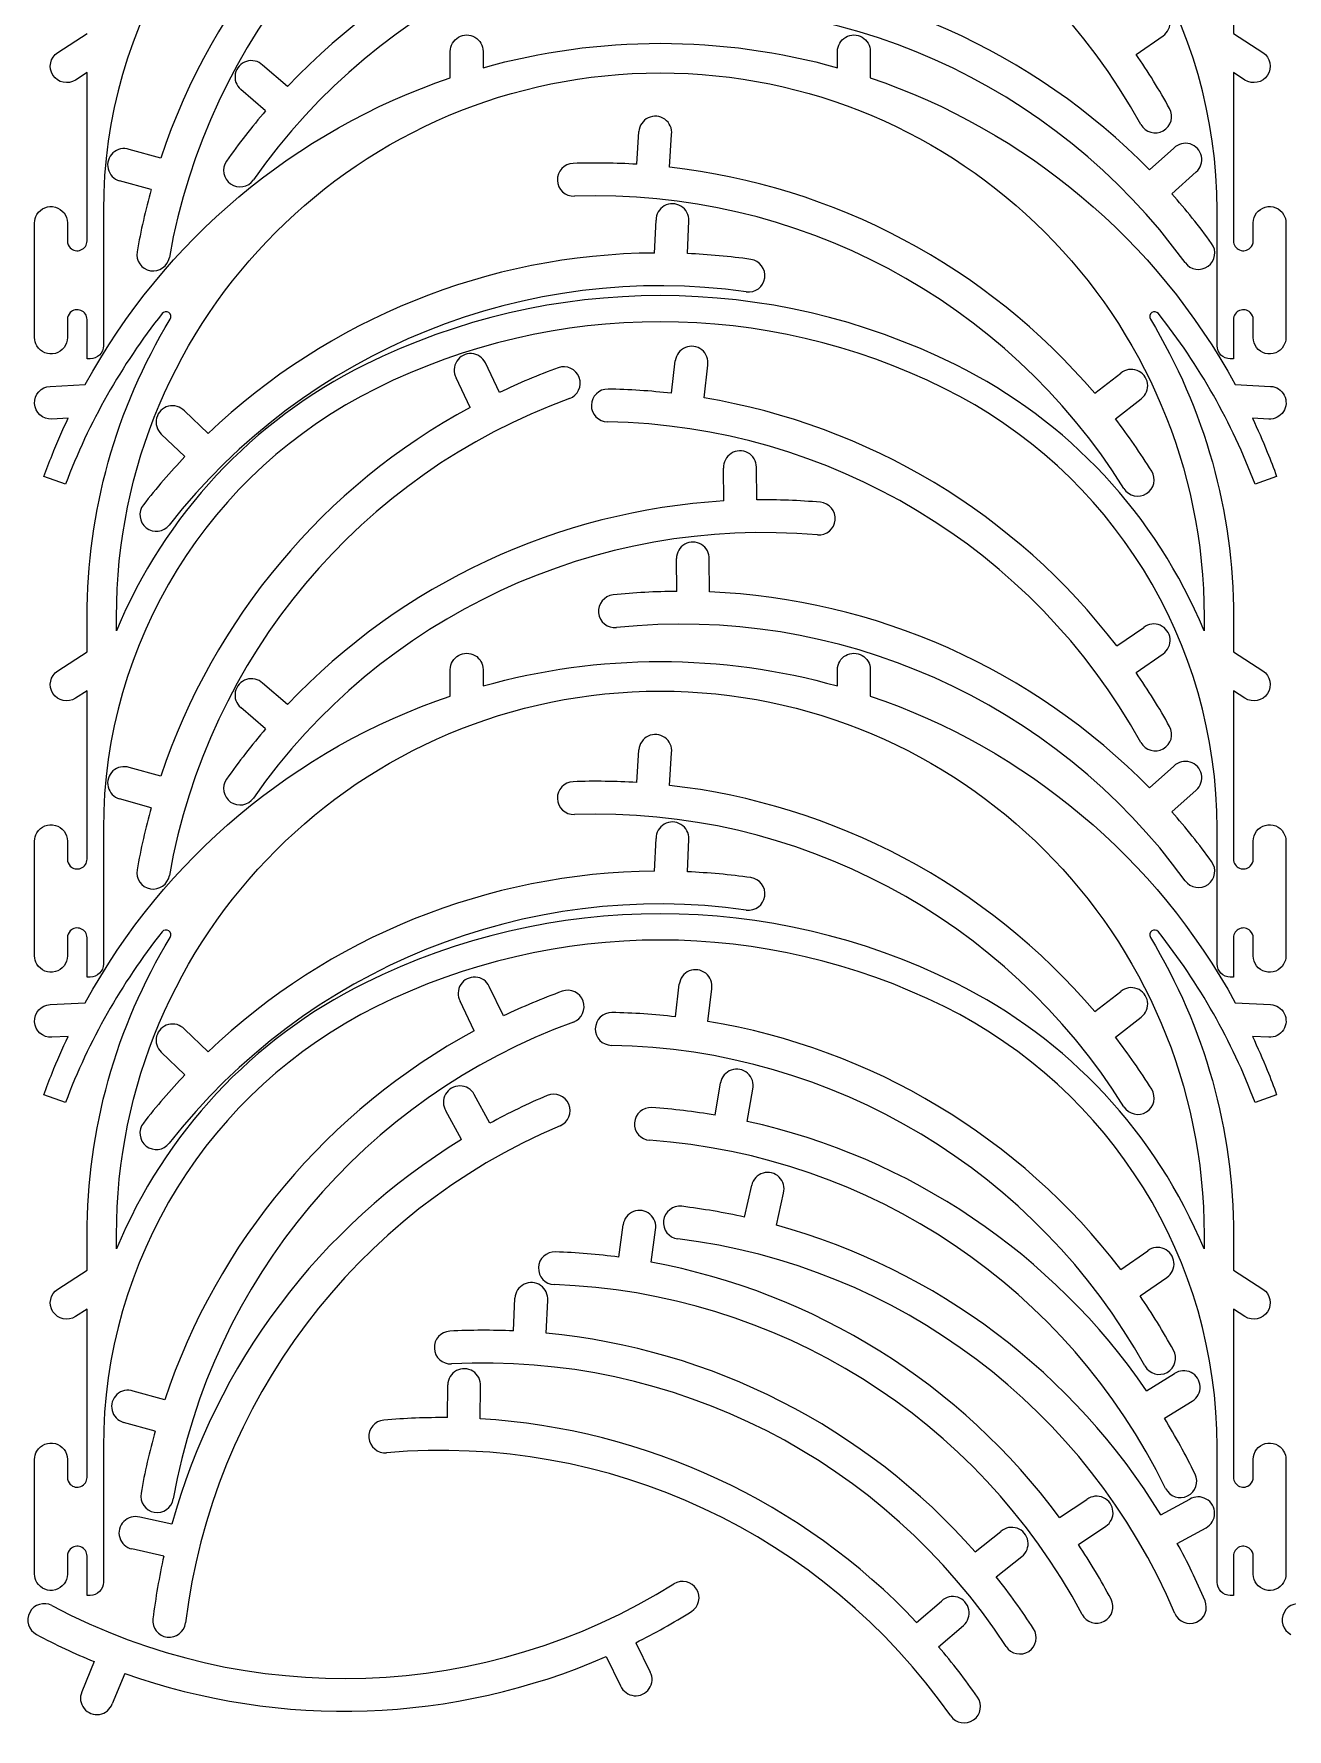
# Model space of a CAD drawing. Extents: x 1 to 1687, y 2 to 1275.
# Drawn here: x 548 to 1090, y 2 to 736 of the extents above; entities that cross this region are included whole.
import ezdxf

# ---------------------------------------------------------------- set-up
doc = ezdxf.new("R2010")
doc.units = 0
doc.layers.add('Capa_1', color=7, linetype='CONTINUOUS')

msp = doc.modelspace()

# ---------------------------------------------------------------- linework, layer by layer
at = {"layer": 'Capa_1', "color": 7}
for points in [[(1066.616483, 751.032411), (1066.616483, 735.835082), (1066.617985, 735.860593), (1079.286981, 727.625296)], [(557.883206, 727.624927), (570.552212, 735.860225), (570.553712, 735.834713)], [(1024.434889, 726.84433), (1036.105305, 734.886821)], [(727.729088, 716.67847), (727.729088, 728.151018)], [(909.441333, 728.151018), (909.441333, 716.67847)], [(570.553497, 646.15123), (570.553497, 718.956581)], [(657.304073, 712.976078), (646.538258, 722.194402)], [(1071.562231, 715.741696), (1066.616483, 718.956581)], [(647.816417, 702.440883), (637.050604, 711.659209)], [(1071.562429, 715.742093), (1071.562231, 715.741696)], [(808.464072, 679.288853), (809.347126, 693.43454)], [(822.587667, 678.051912), (823.470719, 692.197601)], [(602.456909, 681.913045), (588.803935, 685.717854)], [(1030.219114, 676.930731), (1040.822408, 686.335541)], [(1039.889192, 666.562722), (1050.492486, 675.967532)], [(598.310538, 668.355259), (584.657566, 672.16007)], [(577.640111, 659.348376), (577.640111, 605.048896)], [(816.133393, 640.918264), (816.733806, 655.078765)], [(830.308915, 640.672112), (830.909328, 654.832613)], [(1066.616483, 612.13551), (1066.616483, 605.048896), (1066.616483, 595.127608)], [(571.970822, 595.127608), (570.553497, 595.127608), (570.553497, 605.048896)], [(1059.529869, 600.796927), (1059.529869, 605.048896)], [(823.470112, 580.232773), (825.092284, 594.312858)], [(736.381715, 574.155036), (730.263896, 586.939893)], [(749.01352, 580.592701), (742.895701, 593.377559)], [(837.509615, 578.258355), (839.131785, 592.338442)], [(1006.549808, 580.237507), (1017.783319, 588.879758)], [(554.556986, 583.241323), (569.809779, 584.04744)], [(622.954626, 562.868976), (612.686015, 572.638106)], [(1015.473095, 569.220203), (1026.706606, 577.862454)], [(562.381757, 569.461799), (555.30502, 569.087852)], [(1081.865176, 569.088221), (1074.788455, 569.462196)], [(612.928603, 552.844765), (602.659994, 562.613896)], [(561.234072, 540.885396), (551.900096, 544.248164)], [(846.133311, 533.665221), (845.991798, 547.837739)], [(860.302289, 534.161296), (860.160776, 548.333813)], [(1085.270096, 544.248533), (1075.936118, 540.885764)], [(825.706432, 494.559654), (825.600582, 508.732482)], [(839.881907, 494.310939), (839.776054, 508.483768)], [(1016.100432, 470.950167), (1027.770848, 478.992658)], [(1053.860577, 483.603244), (1053.860577, 477.522844)], [(1066.616483, 483.602479), (1066.616483, 468.40515), (1066.617985, 468.430662), (1079.286981, 460.195364)], [(557.883206, 460.194996), (570.552212, 468.430293), (570.553712, 468.404781)], [(1024.434889, 459.480953), (1036.105305, 467.523444)], [(657.304073, 445.612701), (646.538258, 454.831025)], [(727.729088, 449.248558), (727.729088, 460.721106)], [(909.441333, 460.721106), (909.441333, 449.248558)], [(570.553497, 378.721298), (570.553497, 451.526649)], [(1071.562231, 448.311764), (1066.616483, 451.526649)], [(1071.562429, 448.312161), (1071.562231, 448.311764)], [(647.816417, 435.077506), (637.050604, 444.295832)], [(808.464072, 411.858941), (809.347126, 426.004628)], [(602.456909, 414.549668), (588.803935, 418.354476)], [(822.587667, 410.622), (823.470719, 424.767689)], [(1030.219114, 409.567354), (1040.822408, 418.972164)], [(598.310538, 400.991882), (584.657566, 404.796693)], [(1039.889192, 399.199345), (1050.492486, 408.604155)], [(577.640111, 391.918444), (577.640111, 337.618964)], [(816.133393, 373.488352), (816.733806, 387.648853)], [(830.308915, 373.2422), (830.909328, 387.402701)], [(1066.616483, 344.705578), (1066.616483, 337.618964), (1066.616483, 327.697676)], [(571.970822, 327.697676), (570.553497, 327.697676), (570.553497, 337.618964)], [(1059.529869, 333.366996), (1059.529869, 337.618964)], [(750.723854, 310.896015), (744.606035, 323.680872)], [(825.180169, 310.534924), (826.802341, 324.61501)], [(554.556986, 315.811411), (569.809779, 316.617528)], [(738.092049, 304.458349), (731.97423, 317.243207)], [(839.219671, 308.560507), (840.841841, 322.640594)], [(1006.549808, 312.807595), (1017.783319, 321.449846)], [(1015.473095, 301.790291), (1026.706606, 310.432543)], [(562.381757, 302.031887), (555.30502, 301.657941)], [(622.954626, 295.439064), (612.686015, 305.208194)], [(1081.865176, 301.658309), (1074.788455, 302.032284)], [(612.928603, 285.414853), (602.659994, 295.183984)], [(842.331574, 267.996418), (844.688418, 281.972309)], [(856.248503, 265.289935), (858.605345, 279.265828)], [(561.234072, 273.455484), (551.900096, 276.818252)], [(744.862121, 264.484837), (738.083578, 276.931991)], [(1085.270096, 276.818621), (1075.936118, 273.455852)], [(732.584549, 257.394896), (725.806006, 269.84205)], [(855.044079, 223.863803), (858.129135, 237.697193)], [(868.800289, 220.432674), (871.885342, 234.266066)], [(800.672467, 206.551869), (802.540123, 220.6015)], [(814.675373, 204.33273), (816.543027, 218.382362)], [(1053.860577, 216.173333), (1053.860577, 210.092933)], [(1066.616483, 216.172567), (1066.616483, 200.975238), (1066.617985, 201.00075), (1079.286981, 192.765452)], [(1017.810488, 201.252318), (1029.480905, 209.294809)], [(557.883206, 192.765084), (570.552212, 201.000381), (570.553712, 200.97487)], [(1026.144945, 189.783105), (1037.815361, 197.825596)], [(570.553497, 111.291386), (570.553497, 184.096737)], [(755.08456, 174.646886), (755.720604, 188.805831)], [(769.227592, 173.656625), (769.863633, 187.81557)], [(1071.562231, 180.881852), (1066.616483, 184.096737)], [(1071.562429, 180.882249), (1071.562231, 180.881852)], [(1028.978491, 148.782088), (1041.053825, 156.202774)], [(604.167243, 144.852981), (590.514269, 148.65779)], [(726.495224, 137.131538), (726.636739, 151.304055)], [(740.664199, 136.635465), (740.805713, 150.807982)], [(1036.701273, 136.8924), (1048.776607, 144.313087)], [(600.020872, 131.295195), (586.3679, 135.100006)], [(577.640111, 124.488533), (577.640111, 70.189052)], [(991.366203, 93.924045), (1003.175203, 101.761634)], [(1035.196007, 95.044507), (1047.643161, 101.82305)], [(607.196382, 90.999179), (593.36299, 94.084232)], [(999.499225, 82.311122), (1011.308225, 90.148711)], [(1042.285947, 82.766935), (1054.733101, 89.545478)], [(954.868811, 79.067699), (965.949783, 87.904686)], [(603.765253, 77.242969), (589.931863, 80.328024)], [(963.983018, 68.207806), (975.06399, 77.044793)], [(1066.616483, 77.275666), (1066.616483, 70.189052), (1066.616483, 60.267764)], [(571.970822, 60.267764), (570.553497, 60.267764), (570.553497, 70.189052)], [(1059.529869, 65.937084), (1059.529869, 70.189052)], [(929.493437, 48.582945), (940.259252, 57.801269)], [(938.981096, 38.047749), (949.746911, 47.266073)], [(807.969497, 39.773153), (814.277594, 27.081101)], [(573.6601, 31.590888), (568.25272, 18.489723)], [(795.119635, 33.782577), (801.427734, 21.090526)], [(586.896545, 26.511267), (581.489165, 13.410102)]]:
    msp.add_lwpolyline(points, dxfattribs=at)
for points in [[(946.459, 592.522662)], [(946.459, 325.09275)]]:
    msp.add_lwpolyline(points, close=True, dxfattribs=at)
for points in [[(695.750348, 849.795434), (623.402039, 813.900622), (577.640101, 740.111706), (577.640111, 659.348376)], [(779.267038, 845.30997), (688.860598, 812.404715), (622.876346, 733.767745), (606.16991, 639.020845)], [(1059.529869, 659.348376), (1059.529876, 740.111708), (1013.767935, 813.900624), (941.419623, 849.795434)], [(736.381715, 841.518413), (673.097824, 807.246543), (625.21898, 750.186759), (602.456909, 681.913045)], [(1026.554051, 696.54934), (979.911231, 780.695211), (891.920202, 833.565555), (795.726331, 835.244627)], [(846.133311, 801.028598), (774.29471, 796.712663), (706.787234, 765.23341), (657.304073, 712.976078)], [(886.602994, 786.340795), (790.760572, 794.725918), (697.725111, 751.34277), (642.542167, 672.533362)], [(1045.684589, 636.751808), (989.134636, 714.586138), (895.356204, 756.338986), (799.67472, 746.282458)], [(1030.219114, 676.930731), (979.831474, 728.316504), (911.78489, 758.612795), (839.881907, 761.674316)], [(1036.105305, 734.886821), (1038.226171, 736.348364), (1039.387751, 738.845012), (1039.139658, 741.408726)], [(727.729088, 728.151018), (727.729088, 730.682822), (729.07979, 733.022305), (731.272396, 734.288207)], [(731.272396, 734.288207), (733.465003, 735.554109), (736.166405, 735.554109), (738.359012, 734.288207)], [(738.359012, 734.288207), (740.551618, 733.022305), (741.90232, 730.682822), (741.90232, 728.151018)], [(741.90232, 721.064404), (792.053084, 735.156638), (845.11734, 735.156638), (895.268105, 721.064404)], [(895.268105, 728.151018), (895.268105, 730.682821), (896.618806, 733.022304), (898.811412, 734.288206)], [(898.811412, 734.288206), (901.004018, 735.554107), (903.70542, 735.554107), (905.898026, 734.288206)], [(905.898026, 734.288206), (908.090632, 733.022304), (909.441333, 730.682821), (909.441333, 728.151018)], [(555.81258, 717.826696), (553.681713, 721.104759), (554.608272, 725.489253), (557.883206, 727.624927)], [(741.90232, 728.151018), (741.90232, 728.151018), (741.90232, 721.064404), (741.90232, 721.064404)], [(895.268105, 721.064404), (895.268105, 721.064404), (895.268105, 728.151018), (895.268105, 728.151018)], [(1038.950269, 703.420714), (1034.494409, 711.459289), (1029.650226, 719.276395), (1024.434889, 726.84433)], [(1079.286981, 727.625296), (1082.557591, 725.48791), (1083.481247, 721.106633), (1081.35184, 717.830822)], [(570.553497, 718.956581), (570.553497, 718.956581), (565.607763, 715.741696), (565.607763, 715.741696)], [(583.309405, 483.603244), (583.334105, 613.524895), (688.663338, 718.834105), (818.584991, 718.834105)], [(639.528244, 723.807816), (637.071967, 723.032567), (635.229219, 720.986359), (634.714511, 718.462595)], [(646.538258, 722.194402), (644.668028, 723.965433), (641.984521, 724.583065), (639.528244, 723.807816)], [(818.584991, 718.834105), (948.506644, 718.834105), (1053.835877, 613.524895), (1053.860577, 483.603244)], [(1066.616483, 718.956581), (1066.616483, 718.956581), (1066.616483, 646.15123), (1066.616483, 646.15123)], [(565.607763, 715.741696), (562.326576, 713.615641), (557.943447, 714.548632), (555.81258, 717.826696)], [(569.809779, 584.04744), (603.930061, 646.517167), (660.303973, 693.863688), (727.729088, 716.67847)], [(634.714511, 718.462595), (634.199804, 715.938832), (635.094085, 713.334423), (637.050604, 711.659209)], [(909.441333, 716.67847), (976.866299, 693.863727), (1033.24011, 646.517351), (1067.360407, 584.047808)], [(1081.35184, 717.830822), (1079.222434, 714.555012), (1074.843421, 713.620678), (1071.562429, 715.742093)], [(647.816417, 702.440883), (641.838582, 695.459557), (636.203823, 688.191627), (630.932111, 680.662851)], [(813.374657, 699.394607), (811.049331, 698.286831), (809.507549, 696.005254), (809.347126, 693.43454)], [(820.540516, 698.767023), (818.44315, 700.262137), (815.699983, 700.502382), (813.374657, 699.394607)], [(823.470719, 692.197601), (823.759595, 694.757065), (822.637883, 697.27191), (820.540516, 698.767023)], [(1036.187167, 693.788143), (1039.60981, 695.685356), (1040.846804, 699.997696), (1038.950269, 703.420714)], [(1026.554051, 696.54934), (1028.45194, 693.127073), (1032.764525, 691.890931), (1036.187167, 693.788143)], [(581.768847, 684.217543), (579.870338, 682.476861), (579.065006, 679.843588), (579.665111, 677.338757)], [(588.803935, 685.717854), (586.360462, 686.53256), (583.667355, 685.958225), (581.768847, 684.217543)], [(1047.803155, 688.070969), (1045.333749, 688.803237), (1042.661452, 688.138898), (1040.822408, 686.335541)], [(1052.709401, 682.810618), (1052.150719, 685.324988), (1050.27256, 687.338701), (1047.803155, 688.070969)], [(1050.492486, 675.967532), (1052.419426, 677.676649), (1053.268083, 680.296248), (1052.709401, 682.810618)], [(579.665111, 677.338757), (580.265217, 674.833925), (582.176381, 672.851469), (584.657566, 672.16007)], [(630.932111, 680.662851), (628.688162, 677.456827), (629.467618, 673.038809), (632.673198, 670.794226)], [(780.910133, 679.666912), (776.999247, 679.529575), (773.939949, 676.248245), (774.076512, 672.337331)], [(808.464072, 679.288853), (799.290986, 679.861497), (790.095477, 679.987666), (780.910133, 679.666912)], [(1006.549808, 580.237507), (959.8694, 635.01297), (894.101938, 669.98215), (822.587667, 678.051912)], [(598.310538, 668.355259), (595.843216, 659.501686), (593.80795, 650.533353), (592.211955, 641.482042)], [(632.673198, 670.794226), (635.878779, 668.549644), (640.296951, 669.328226), (642.542167, 672.533362)], [(774.076512, 672.337331), (774.213075, 668.426417), (777.493801, 665.36647), (781.404741, 665.50226)], [(1019.17487, 539.07764), (968.192118, 620.667095), (877.554658, 668.859887), (781.404741, 665.50226)], [(548.871573, 657.56802), (550.502083, 660.31054), (553.764289, 661.625273), (556.840835, 660.779791)], [(556.840835, 660.779791), (559.917381, 659.934308), (562.049565, 657.137113), (562.04956, 653.946505)], [(820.334678, 661.305824), (818.092535, 660.038158), (816.714086, 657.65438), (816.733806, 655.078765)], [(827.526822, 661.180935), (825.330043, 662.525681), (822.576821, 662.573489), (820.334678, 661.305824)], [(830.909328, 654.832613), (831.018458, 657.40599), (829.723602, 659.836189), (827.526822, 661.180935)], [(1057.150998, 645.082682), (1051.748695, 652.518306), (1045.987955, 659.686788), (1039.889192, 666.562722)], [(1075.12042, 653.946505), (1075.120416, 657.137111), (1077.2526, 659.934305), (1080.329144, 660.779787)], [(1080.329144, 660.779787), (1083.405689, 661.62527), (1086.667893, 660.310538), (1088.298404, 657.56802)], [(547.876331, 653.946505), (547.876329, 655.221217), (548.220152, 656.472329), (548.871573, 657.56802)], [(547.876331, 604.340234), (547.876331, 604.340234), (547.876331, 653.946505), (547.876331, 653.946505)], [(562.04956, 653.946505), (562.04956, 653.946505), (562.04956, 646.15123), (562.04956, 646.15123)], [(1059.529869, 605.048896), (1059.529869, 605.048896), (1059.529869, 659.348376), (1059.529869, 659.348376)], [(1075.12042, 646.15123), (1075.12042, 646.15123), (1075.12042, 653.946505), (1075.12042, 653.946505)], [(1088.298404, 657.56802), (1088.949826, 656.472329), (1089.29365, 655.221217), (1089.293648, 653.946505)], [(1089.293648, 653.946505), (1089.293648, 653.946505), (1089.293648, 604.340234), (1089.293648, 604.340234)], [(562.04956, 646.15123), (562.049583, 645.023567), (562.497557, 643.942097), (563.294936, 643.144719)], [(567.928647, 642.222995), (569.51749, 642.881097), (570.553461, 644.431486), (570.553497, 646.15123)], [(1066.616483, 646.15123), (1066.616517, 644.431485), (1067.652489, 642.881094), (1069.241333, 642.222992)], [(1073.875047, 643.144719), (1074.672425, 643.942097), (1075.120397, 645.023567), (1075.12042, 646.15123)], [(563.294936, 643.144719), (564.510979, 641.928678), (566.339805, 641.564894), (567.928647, 642.222995)], [(592.211955, 641.482042), (591.533171, 637.628064), (594.106733, 633.953392), (597.960577, 633.273846)], [(597.960577, 633.273846), (601.814421, 632.5943), (605.489602, 635.167136), (606.16991, 639.020845)], [(816.133393, 640.918264), (744.167365, 640.367986), (675.104909, 612.464943), (622.954626, 562.868976)], [(857.751421, 638.167926), (848.649926, 639.447054), (839.491605, 640.282769), (830.308915, 640.672112)], [(863.781457, 630.16419), (864.326074, 634.039404), (861.626528, 637.622543), (857.751421, 638.167926)], [(1055.582407, 635.185174), (1058.748325, 637.48536), (1059.450557, 641.916308), (1057.150998, 645.082682)], [(1069.241333, 642.222992), (1070.830177, 641.56489), (1072.659003, 641.928676), (1073.875047, 643.144719)], [(855.778913, 624.13257), (760.506683, 637.522207), (665.328226, 599.067614), (606.096343, 523.254264)], [(946.459, 592.522662), (865.894966, 632.493614), (771.275014, 632.493614), (690.71098, 592.522662)], [(1045.684589, 636.751808), (1047.985401, 633.586344), (1052.416488, 632.884988), (1055.582407, 635.185174)], [(855.778913, 624.13257), (859.654236, 623.58872), (863.236841, 626.288975), (863.781457, 630.16419)], [(567.928686, 616.063813), (566.339836, 616.721937), (564.51099, 616.358158), (563.294936, 615.142105)], [(570.553497, 612.13551), (570.553495, 613.855269), (569.517537, 615.40569), (567.928686, 616.063813)], [(941.419623, 582.365503), (864.030528, 620.761243), (773.139443, 620.761243), (695.750348, 582.365503)], [(1069.241294, 616.063816), (1067.652442, 615.405692), (1066.616483, 613.855271), (1066.616483, 612.13551)], [(1073.875047, 615.142105), (1072.658992, 616.35816), (1070.830145, 616.72194), (1069.241294, 616.063816)], [(603.070029, 614.719893), (585.38893, 592.420946), (571.275656, 567.513029), (561.234072, 540.885396)], [(563.294936, 615.142105), (562.497536, 614.344707), (562.04956, 613.263202), (562.04956, 612.13551)], [(562.04956, 612.13551), (562.04956, 612.13551), (562.04956, 604.340234), (562.04956, 604.340234)], [(570.553497, 605.048896), (570.553497, 605.048896), (570.553497, 612.13551), (570.553497, 612.13551)], [(570.553712, 483.602111), (570.55372, 528.985673), (583.005557, 573.499338), (606.553307, 612.295874)], [(605.950392, 615.144214), (605.028848, 615.785518), (603.767491, 615.599701), (603.070029, 614.719893)], [(606.553307, 612.295874), (607.135963, 613.255576), (606.871937, 614.502909), (605.950392, 615.144214)], [(1031.219817, 615.144606), (1030.298267, 614.503309), (1030.034231, 613.255978), (1030.61688, 612.296271)], [(1030.61688, 612.296271), (1054.164637, 573.499727), (1066.616478, 528.986052), (1066.616483, 483.602479)], [(1034.100177, 614.720262), (1033.402723, 615.600076), (1032.141367, 615.785903), (1031.219817, 615.144606)], [(1075.936118, 540.885764), (1065.894538, 567.513397), (1051.78127, 592.421313), (1034.100177, 614.720262)], [(1075.12042, 612.13551), (1075.12042, 613.263202), (1074.672446, 614.344707), (1073.875047, 615.142105)], [(1075.12042, 604.340234), (1075.12042, 604.340234), (1075.12042, 612.13551), (1075.12042, 612.13551)], [(548.871573, 600.718776), (548.220162, 601.814451), (547.876339, 603.065542), (547.876331, 604.340234)], [(562.04956, 604.340234), (562.049539, 601.149637), (559.917347, 598.352466), (556.840808, 597.506998)], [(577.640111, 605.048896), (577.640111, 605.048896), (577.640111, 600.796927), (577.640111, 600.796927)], [(1080.329172, 597.507002), (1077.252634, 598.352469), (1075.120442, 601.149639), (1075.12042, 604.340234)], [(1089.293648, 604.340234), (1089.29364, 603.065542), (1088.949816, 601.814451), (1088.298404, 600.718776)], [(556.840808, 597.506998), (553.764268, 596.661531), (550.502078, 597.976266), (548.871573, 600.718776)], [(575.979625, 596.788116), (574.916426, 595.724911), (573.474416, 595.127608), (571.970822, 595.127608)], [(577.640111, 600.796927), (577.640118, 599.293333), (577.042823, 597.85132), (575.979625, 596.788116)], [(730.51985, 594.128567), (729.135289, 591.956662), (729.037307, 589.204768), (730.263896, 586.939893)], [(736.928769, 597.394804), (734.357808, 597.550818), (731.904412, 596.300471), (730.51985, 594.128567)], [(742.895701, 593.377559), (741.783929, 595.700949), (739.499729, 597.238789), (736.928769, 597.394804)], [(829.426221, 600.053972), (827.046106, 599.069413), (825.387028, 596.871654), (825.092284, 594.312858)], [(836.549415, 599.052217), (834.533171, 600.655049), (831.806337, 601.038531), (829.426221, 600.053972)], [(839.131785, 592.338442), (839.554217, 594.879281), (838.565658, 597.449385), (836.549415, 599.052217)], [(1061.190356, 596.788115), (1060.127156, 597.851319), (1059.529861, 599.293333), (1059.529869, 600.796927)], [(1065.19916, 595.127608), (1063.695566, 595.127608), (1062.253555, 595.72491), (1061.190356, 596.788115)], [(1066.616483, 595.127608), (1066.616483, 595.127608), (1065.19916, 595.127608), (1065.19916, 595.127608)], [(1088.298404, 600.718776), (1086.667899, 597.976268), (1083.40571, 596.661534), (1080.329172, 597.507002)], [(690.71098, 592.522662), (642.177971, 568.443542), (604.02003, 527.586075), (583.309405, 477.522844)], [(774.419459, 591.265113), (765.782801, 588.121622), (757.304139, 584.559944), (749.01352, 580.592701)], [(783.501191, 587.029163), (782.162757, 590.706457), (778.097017, 592.60282), (774.419459, 591.265113)], [(779.267038, 577.946593), (782.944067, 579.285755), (784.839626, 583.35187), (783.501191, 587.029163)], [(1053.860577, 477.522844), (1033.149952, 527.586075), (994.99201, 568.443542), (946.459, 592.522662)], [(1024.868119, 590.124006), (1022.455809, 591.026747), (1019.74368, 590.550437), (1017.783319, 588.879758)], [(1029.39547, 584.534227), (1029.013543, 587.081443), (1027.280429, 589.221265), (1024.868119, 590.124006)], [(547.859453, 575.790844), (547.652996, 579.697193), (550.65079, 583.032003), (554.556986, 583.241323)], [(695.750348, 582.365503), (623.402039, 546.47069), (577.640101, 472.681774), (577.640111, 391.918444)], [(795.973721, 582.052376), (792.061007, 582.119907), (788.83417, 579.003185), (788.765864, 575.090484)], [(823.470112, 580.232773), (814.339568, 581.284714), (805.163264, 581.891966), (795.973721, 582.052376)], [(1059.529869, 391.918445), (1059.529876, 472.681776), (1013.767935, 546.470692), (941.419623, 582.365503)], [(1026.706606, 577.862454), (1028.748075, 579.432992), (1029.777398, 581.987011), (1029.39547, 584.534227)], [(1067.360407, 584.047808), (1067.360407, 584.047808), (1082.613211, 583.24172), (1082.613211, 583.24172)], [(1082.613211, 583.24172), (1085.14149, 583.108096), (1087.406429, 581.635802), (1088.554847, 579.379437)], [(1088.554847, 579.379437), (1089.703265, 577.123071), (1089.56069, 574.425429), (1088.180829, 572.302687)], [(555.30502, 569.087852), (551.398522, 568.884259), (548.06591, 571.884496), (547.859453, 575.790844)], [(605.770047, 574.616184), (603.276563, 573.970549), (601.32925, 572.023588), (600.683165, 569.530221)], [(736.381715, 574.155036), (673.097824, 539.883166), (625.21898, 482.823382), (602.456909, 414.549668)], [(612.686015, 572.638106), (610.911037, 574.50459), (608.263531, 575.26182), (605.770047, 574.616184)], [(779.267038, 577.946593), (688.860598, 545.041338), (622.876346, 466.404368), (606.16991, 371.657468)], [(788.765864, 575.090484), (788.697559, 571.177783), (791.813643, 567.950329), (795.726331, 567.88125)], [(1016.100432, 470.950167), (972.350724, 528.093626), (908.503539, 566.456885), (837.509615, 578.258355)], [(1088.180829, 572.302687), (1086.800969, 570.179945), (1084.393455, 568.954597), (1081.865176, 569.088221)], [(555.426258, 553.523323), (557.581208, 558.906033), (559.900799, 564.221359), (562.381757, 569.461799)], [(600.683165, 569.530221), (600.037079, 567.036853), (600.79383, 564.389211), (602.659994, 562.613896)], [(1026.554051, 429.185963), (979.911231, 513.331834), (891.920202, 566.202178), (795.726331, 567.88125)], [(1031.19448, 546.588364), (1026.32402, 554.382721), (1021.077361, 561.93559), (1015.473095, 569.220203)], [(1074.788455, 569.462196), (1077.067064, 564.649133), (1079.209593, 559.772816), (1081.213491, 554.839052)], [(551.900096, 544.248164), (553.021275, 547.360221), (554.196843, 550.452414), (555.426258, 553.523323)], [(612.928603, 552.844765), (606.593586, 546.185862), (600.586176, 539.222793), (594.927662, 531.980235)], [(849.261836, 554.244718), (847.08911, 552.861445), (845.837308, 550.408791), (845.991798, 547.837739)], [(856.45066, 554.496409), (854.186513, 555.724341), (851.434561, 555.627991), (849.261836, 554.244718)], [(860.160776, 548.333813), (860.135075, 550.909375), (858.714807, 553.268476), (856.45066, 554.496409)], [(1081.213491, 554.839052), (1082.636182, 551.336285), (1083.988654, 547.805405), (1085.270096, 544.248533)], [(1028.939295, 536.824386), (1032.257954, 538.898125), (1033.267563, 543.269295), (1031.19448, 546.588364)], [(1019.17487, 539.07764), (1021.249266, 535.759391), (1025.620635, 534.750646), (1028.939295, 536.824386)], [(594.927662, 531.980235), (592.518998, 528.896044), (593.066165, 524.443287), (596.149879, 522.034013)], [(846.133311, 533.665221), (774.29471, 529.349286), (706.787234, 497.870033), (657.304073, 445.612701)], [(887.838245, 533.096772), (878.682278, 533.89781), (869.492771, 534.253071), (860.302289, 534.161296)], [(894.2789, 525.419591), (894.619958, 529.317998), (891.736584, 532.754943), (887.838245, 533.096772)], [(596.149879, 522.034013), (599.233594, 519.62474), (603.686459, 520.171025), (606.096343, 523.254264)], [(886.602994, 518.977418), (790.760572, 527.362541), (697.725111, 483.979393), (642.542167, 405.169985)], [(886.602994, 518.977418), (890.501468, 518.637131), (893.937843, 521.521185), (894.2789, 525.419591)], [(829.202548, 514.958976), (826.960161, 513.691693), (825.58129, 511.308125), (825.600582, 508.732482)], [(836.39473, 514.832787), (834.198179, 516.177953), (831.444936, 516.22626), (829.202548, 514.958976)], [(839.776054, 508.483768), (839.885688, 511.057148), (838.591281, 513.48762), (836.39473, 514.832787)], [(798.193241, 493.014727), (794.301461, 492.604915), (791.47851, 489.118172), (791.887552, 485.226311)], [(825.706432, 494.559654), (816.515746, 494.491021), (807.333835, 493.975436), (798.193241, 493.014727)], [(1030.219114, 409.567354), (979.831474, 460.953127), (911.78489, 491.249418), (839.881907, 494.310939)], [(791.887552, 485.226311), (792.296594, 481.33445), (795.782779, 478.510809), (799.67472, 478.919081)], [(1045.684589, 369.388431), (989.134636, 447.222761), (895.356204, 488.975609), (799.67472, 478.919081)], [(570.553712, 468.404781), (570.553712, 468.404781), (570.553712, 483.602111), (570.553712, 483.602111)], [(583.309405, 477.522844), (583.309405, 477.522844), (583.309405, 483.603244), (583.309405, 483.603244)], [(1034.911057, 479.864411), (1032.5493, 480.892165), (1029.815958, 480.55845), (1027.770848, 478.992658)], [(1039.139658, 474.045349), (1038.891564, 476.609063), (1037.272815, 478.836656), (1034.911057, 479.864411)], [(1036.105305, 467.523444), (1038.226171, 468.984987), (1039.387751, 471.481635), (1039.139658, 474.045349)], [(727.729088, 460.721106), (727.729088, 463.25291), (729.07979, 465.592393), (731.272396, 466.858295)], [(731.272396, 466.858295), (733.465003, 468.124197), (736.166405, 468.124197), (738.359012, 466.858295)], [(738.359012, 466.858295), (740.551618, 465.592393), (741.90232, 463.25291), (741.90232, 460.721106)], [(741.90232, 453.634492), (792.053084, 467.726726), (845.11734, 467.726726), (895.268105, 453.634492)], [(895.268105, 460.721106), (895.268105, 463.252909), (896.618806, 465.592392), (898.811412, 466.858294)], [(898.811412, 466.858294), (901.004018, 468.124195), (903.70542, 468.124195), (905.898026, 466.858294)], [(905.898026, 466.858294), (908.090632, 465.592392), (909.441333, 463.252909), (909.441333, 460.721106)], [(555.81258, 450.396764), (553.681713, 453.674827), (554.608272, 458.059321), (557.883206, 460.194996)], [(639.528244, 456.444439), (637.071967, 455.66919), (635.229219, 453.622982), (634.714511, 451.099218)], [(646.538258, 454.831025), (644.668028, 456.602056), (641.984521, 457.219688), (639.528244, 456.444439)], [(741.90232, 460.721106), (741.90232, 460.721106), (741.90232, 453.634492), (741.90232, 453.634492)], [(895.268105, 453.634492), (895.268105, 453.634492), (895.268105, 460.721106), (895.268105, 460.721106)], [(1038.950269, 436.057337), (1034.494409, 444.095912), (1029.650226, 451.913018), (1024.434889, 459.480953)], [(1079.286981, 460.195364), (1082.557591, 458.057979), (1083.481247, 453.676701), (1081.35184, 450.400891)], [(565.607763, 448.311764), (562.326576, 446.185709), (557.943447, 447.118701), (555.81258, 450.396764)], [(570.553497, 451.526649), (570.553497, 451.526649), (565.607763, 448.311764), (565.607763, 448.311764)], [(569.809779, 316.617528), (603.930061, 379.087255), (660.303973, 426.433776), (727.729088, 449.248558)], [(583.309405, 216.173333), (583.334105, 346.094983), (688.663338, 451.404193), (818.584991, 451.404193)], [(634.714511, 451.099218), (634.199804, 448.575455), (635.094085, 445.971046), (637.050604, 444.295832)], [(818.584991, 451.404193), (948.506644, 451.404193), (1053.835877, 346.094983), (1053.860577, 216.173333)], [(909.441333, 449.248558), (976.866299, 426.433815), (1033.24011, 379.087439), (1067.360407, 316.617896)], [(1066.616483, 451.526649), (1066.616483, 451.526649), (1066.616483, 378.721298), (1066.616483, 378.721298)], [(1081.35184, 450.400891), (1079.222434, 447.12508), (1074.843421, 446.190746), (1071.562429, 448.312161)], [(647.816417, 435.077506), (641.838582, 428.09618), (636.203823, 420.82825), (630.932111, 413.299474)], [(820.540516, 431.337111), (818.44315, 432.832225), (815.699983, 433.07247), (813.374657, 431.964695)], [(1036.187167, 426.424766), (1039.60981, 428.321979), (1040.846804, 432.634319), (1038.950269, 436.057337)], [(813.374657, 431.964695), (811.049331, 430.856919), (809.507549, 428.575343), (809.347126, 426.004628)], [(823.470719, 424.767689), (823.759595, 427.327153), (822.637883, 429.841998), (820.540516, 431.337111)], [(1026.554051, 429.185963), (1028.45194, 425.763696), (1032.764525, 424.527554), (1036.187167, 426.424766)], [(588.803935, 418.354476), (586.360462, 419.169183), (583.667355, 418.594848), (581.768847, 416.854166)], [(1047.803155, 420.707592), (1045.333749, 421.43986), (1042.661452, 420.775521), (1040.822408, 418.972164)], [(1052.709401, 415.447241), (1052.150719, 417.961611), (1050.27256, 419.975324), (1047.803155, 420.707592)], [(581.768847, 416.854166), (579.870338, 415.113484), (579.065006, 412.480211), (579.665111, 409.97538)], [(630.932111, 413.299474), (628.688162, 410.09345), (629.467618, 405.675432), (632.673198, 403.430849)], [(780.910133, 412.237), (776.999247, 412.099664), (773.939949, 408.818333), (774.076512, 404.907419)], [(808.464072, 411.858941), (799.290986, 412.431585), (790.095477, 412.557754), (780.910133, 412.237)], [(1050.492486, 408.604155), (1052.419426, 410.313272), (1053.268083, 412.932871), (1052.709401, 415.447241)], [(579.665111, 409.97538), (580.265217, 407.470548), (582.176381, 405.488092), (584.657566, 404.796693)], [(632.673198, 403.430849), (635.878779, 401.186267), (640.296951, 401.964849), (642.542167, 405.169985)], [(774.076512, 404.907419), (774.213075, 400.996505), (777.493801, 397.936559), (781.404741, 398.072348)], [(1006.549808, 312.807595), (959.8694, 367.583058), (894.101938, 402.552238), (822.587667, 410.622)], [(598.310538, 400.991882), (595.843216, 392.138309), (593.80795, 383.169976), (592.211955, 374.118665)], [(1019.17487, 271.647728), (968.192118, 353.237183), (877.554658, 401.429976), (781.404741, 398.072348)], [(1057.150998, 377.719305), (1051.748695, 385.154929), (1045.987955, 392.323411), (1039.889192, 399.199345)], [(547.876331, 386.516574), (547.876329, 387.791285), (548.220152, 389.042397), (548.871573, 390.138089)], [(548.871573, 390.138089), (550.502083, 392.880608), (553.764289, 394.195342), (556.840835, 393.349859)], [(556.840835, 393.349859), (559.917381, 392.504376), (562.049565, 389.707181), (562.04956, 386.516574)], [(820.334678, 393.875912), (818.092535, 392.608246), (816.714086, 390.224468), (816.733806, 387.648853)], [(827.526822, 393.751023), (825.330043, 395.095769), (822.576821, 395.143577), (820.334678, 393.875912)], [(830.909328, 387.402701), (831.018458, 389.976079), (829.723602, 392.406278), (827.526822, 393.751023)], [(1059.529869, 337.618964), (1059.529869, 337.618964), (1059.529869, 391.918444), (1059.529869, 391.918445)], [(1075.12042, 386.516574), (1075.120416, 389.70718), (1077.2526, 392.504373), (1080.329144, 393.349856)], [(1080.329144, 393.349856), (1083.405689, 394.195338), (1086.667893, 392.880606), (1088.298404, 390.138089)], [(1088.298404, 390.138089), (1088.949826, 389.042398), (1089.29365, 387.791285), (1089.293648, 386.516574)], [(547.876331, 336.910303), (547.876331, 336.910303), (547.876331, 386.516574), (547.876331, 386.516574)], [(562.04956, 386.516574), (562.04956, 386.516574), (562.04956, 378.721298), (562.04956, 378.721298)], [(1075.12042, 378.721298), (1075.12042, 378.721298), (1075.12042, 386.516574), (1075.12042, 386.516574)], [(1089.293648, 386.516574), (1089.293648, 386.516574), (1089.293648, 336.910303), (1089.293648, 336.910303)], [(562.04956, 378.721298), (562.049583, 377.593635), (562.497557, 376.512165), (563.294936, 375.714788)], [(563.294936, 375.714788), (564.510979, 374.498746), (566.339805, 374.134962), (567.928647, 374.793064)], [(567.928647, 374.793064), (569.51749, 375.451165), (570.553461, 377.001554), (570.553497, 378.721298)], [(592.211955, 374.118665), (591.533171, 370.264687), (594.106733, 366.590015), (597.960577, 365.910469)], [(1055.582407, 367.821797), (1058.748325, 370.121983), (1059.450557, 374.552931), (1057.150998, 377.719305)], [(1066.616483, 378.721298), (1066.616517, 377.001553), (1067.652489, 375.451163), (1069.241333, 374.793061)], [(1069.241333, 374.793061), (1070.830177, 374.134959), (1072.659003, 374.498744), (1073.875047, 375.714788)], [(1073.875047, 375.714788), (1074.672425, 376.512165), (1075.120397, 377.593635), (1075.12042, 378.721298)], [(597.960577, 365.910469), (601.814421, 365.230923), (605.489602, 367.803758), (606.16991, 371.657468)], [(855.778913, 356.702659), (760.506683, 370.092296), (665.328226, 331.637703), (606.096343, 255.824352)], [(816.133393, 373.488352), (744.167365, 372.938074), (675.104909, 345.035031), (622.954626, 295.439064)], [(857.751421, 370.738014), (848.649926, 372.017142), (839.491605, 372.852858), (830.308915, 373.2422)], [(863.781457, 362.734278), (864.326074, 366.609492), (861.626528, 370.192631), (857.751421, 370.738014)], [(1045.684589, 369.388431), (1047.985401, 366.222967), (1052.416488, 365.521611), (1055.582407, 367.821797)], [(946.459, 325.09275), (865.894966, 365.063702), (771.275014, 365.063702), (690.71098, 325.09275)], [(855.778913, 356.702659), (859.654236, 356.158808), (863.236841, 358.859063), (863.781457, 362.734278)], [(941.419623, 314.935591), (864.030528, 353.331331), (773.139443, 353.331331), (695.750348, 314.935591)], [(603.070029, 347.289981), (585.38893, 324.991034), (571.275656, 300.083118), (561.234072, 273.455484)], [(563.294936, 347.712174), (562.497536, 346.914775), (562.04956, 345.833271), (562.04956, 344.705578)], [(562.04956, 344.705578), (562.04956, 344.705578), (562.04956, 336.910303), (562.04956, 336.910303)], [(567.928686, 348.633881), (566.339836, 349.292005), (564.51099, 348.928226), (563.294936, 347.712174)], [(570.553497, 344.705578), (570.553495, 346.425338), (569.517537, 347.975758), (567.928686, 348.633881)], [(570.553497, 337.618964), (570.553497, 337.618964), (570.553497, 344.705578), (570.553497, 344.705578)], [(570.553712, 216.172199), (570.55372, 261.555762), (583.005557, 306.069426), (606.553307, 344.865963)], [(605.950392, 347.714302), (605.028848, 348.355606), (603.767491, 348.16979), (603.070029, 347.289981)], [(606.553307, 344.865963), (607.135963, 345.825664), (606.871937, 347.072997), (605.950392, 347.714302)], [(1031.219817, 347.714694), (1030.298267, 347.073397), (1030.034231, 345.826066), (1030.61688, 344.866359)], [(1030.61688, 344.866359), (1054.164637, 306.069815), (1066.616478, 261.55614), (1066.616483, 216.172567)], [(1034.100177, 347.29035), (1033.402723, 348.170164), (1032.141367, 348.355991), (1031.219817, 347.714694)], [(1075.936118, 273.455852), (1065.894538, 300.083485), (1051.78127, 324.991401), (1034.100177, 347.29035)], [(1069.241294, 348.633884), (1067.652442, 347.975761), (1066.616483, 346.425339), (1066.616483, 344.705578)], [(1073.875047, 347.712174), (1072.658992, 348.928228), (1070.830145, 349.292008), (1069.241294, 348.633884)], [(1075.12042, 344.705578), (1075.12042, 345.83327), (1074.672446, 346.914775), (1073.875047, 347.712174)], [(1075.12042, 336.910303), (1075.12042, 336.910303), (1075.12042, 344.705578), (1075.12042, 344.705578)], [(577.640111, 337.618964), (577.640111, 337.618964), (577.640111, 333.366996), (577.640111, 333.366996)], [(548.871573, 333.288844), (548.220162, 334.384519), (547.876339, 335.635611), (547.876331, 336.910303)], [(556.840808, 330.077067), (553.764268, 329.231599), (550.502078, 330.546334), (548.871573, 333.288844)], [(562.04956, 336.910303), (562.049539, 333.719706), (559.917347, 330.922534), (556.840808, 330.077067)], [(577.640111, 333.366996), (577.640118, 331.863402), (577.042823, 330.421388), (575.979625, 329.358184)], [(831.136278, 330.356124), (828.756162, 329.371565), (827.097085, 327.173805), (826.802341, 324.61501)], [(838.259471, 329.354369), (836.243228, 330.9572), (833.516393, 331.340683), (831.136278, 330.356124)], [(1061.190356, 329.358183), (1060.127156, 330.421387), (1059.529861, 331.863401), (1059.529869, 333.366996)], [(1080.329172, 330.07707), (1077.252634, 330.922537), (1075.120442, 333.719707), (1075.12042, 336.910303)], [(1088.298404, 333.288844), (1086.667899, 330.546336), (1083.40571, 329.231603), (1080.329172, 330.07707)], [(1089.293648, 336.910303), (1089.29364, 335.63561), (1088.949816, 334.384519), (1088.298404, 333.288844)], [(575.979625, 329.358184), (574.916426, 328.294979), (573.474416, 327.697677), (571.970822, 327.697676)], [(690.71098, 325.09275), (642.177971, 301.01363), (604.02003, 260.156163), (583.309405, 210.092933)], [(732.230184, 324.43188), (730.845623, 322.259975), (730.747641, 319.508082), (731.97423, 317.243207)], [(738.639103, 327.698117), (736.068142, 327.854132), (733.614746, 326.603784), (732.230184, 324.43188)], [(744.606035, 323.680872), (743.494263, 326.004262), (741.210063, 327.542103), (738.639103, 327.698117)], [(785.211525, 317.332477), (783.87309, 321.00977), (779.807351, 322.906134), (776.129793, 321.568426)], [(840.841841, 322.640594), (841.264273, 325.181432), (840.275715, 327.751537), (838.259471, 329.354369)], [(1053.860577, 210.092933), (1033.149952, 260.156163), (994.99201, 301.01363), (946.459, 325.09275)], [(1024.868119, 322.694094), (1022.455809, 323.596835), (1019.74368, 323.120525), (1017.783319, 321.449846)], [(1029.39547, 317.104315), (1029.013543, 319.651532), (1027.280429, 321.791353), (1024.868119, 322.694094)], [(1065.19916, 327.697676), (1063.695566, 327.697676), (1062.253555, 328.294978), (1061.190356, 329.358183)], [(1066.616483, 327.697676), (1066.616483, 327.697676), (1065.19916, 327.697676), (1065.19916, 327.697676)], [(547.859453, 308.360933), (547.652996, 312.267281), (550.65079, 315.602091), (554.556986, 315.811411)], [(776.129793, 321.568426), (767.493135, 318.424935), (759.014473, 314.863257), (750.723854, 310.896015)], [(780.977372, 308.249906), (784.654401, 309.589068), (786.54996, 313.655183), (785.211525, 317.332477)], [(1026.706606, 310.432543), (1028.748075, 312.00308), (1029.777398, 314.557099), (1029.39547, 317.104315)], [(1067.360407, 316.617896), (1067.360407, 316.617896), (1082.613211, 315.811808), (1082.613211, 315.811808)], [(1082.613211, 315.811808), (1085.14149, 315.678185), (1087.406429, 314.205891), (1088.554847, 311.949525)], [(555.30502, 301.657941), (551.398522, 301.454347), (548.06591, 304.454584), (547.859453, 308.360933)], [(695.750348, 314.935591), (623.402039, 279.040778), (577.640101, 205.251862), (577.640111, 124.488533)], [(780.977372, 308.249906), (690.570932, 275.344651), (624.58668, 196.707682), (607.880244, 101.960781)], [(797.683777, 312.354527), (793.771063, 312.422059), (790.544226, 309.305336), (790.475921, 305.392635)], [(825.180169, 310.534924), (816.049624, 311.586866), (806.87332, 312.194118), (797.683777, 312.354527)], [(1017.810488, 201.252318), (974.06078, 258.395778), (910.213595, 296.759037), (839.219671, 308.560507)], [(1059.529869, 124.488533), (1059.529876, 205.251864), (1013.767935, 279.040781), (941.419623, 314.935591)], [(1088.554847, 311.949525), (1089.703265, 309.693159), (1089.56069, 306.995518), (1088.180829, 304.872775)], [(555.426258, 286.093411), (557.581208, 291.476121), (559.900799, 296.791447), (562.381757, 302.031887)], [(600.683165, 302.100309), (600.037079, 299.606941), (600.79383, 296.959299), (602.659994, 295.183984)], [(605.770047, 307.186273), (603.276563, 306.540637), (601.32925, 304.593676), (600.683165, 302.100309)], [(738.092049, 304.458349), (674.808158, 270.186479), (626.929314, 213.126695), (604.167243, 144.852981)], [(612.686015, 305.208194), (610.911037, 307.074679), (608.263531, 307.831908), (605.770047, 307.186273)], [(790.475921, 305.392635), (790.407615, 301.479934), (793.523699, 298.252481), (797.436387, 298.183402)], [(1031.19448, 279.158452), (1026.32402, 286.952809), (1021.077361, 294.505678), (1015.473095, 301.790291)], [(1074.788455, 302.032284), (1077.067064, 297.219221), (1079.209593, 292.342905), (1081.213491, 287.409141)], [(1088.180829, 304.872775), (1086.800969, 302.750033), (1084.393455, 301.524686), (1081.865176, 301.658309)], [(1028.264107, 159.488115), (981.621287, 243.633986), (893.630258, 296.50433), (797.436387, 298.183402)], [(551.900096, 276.818252), (553.021275, 279.930309), (554.196843, 283.022503), (555.426258, 286.093411)], [(849.316882, 287.478734), (846.8885, 286.62009), (845.116675, 284.512172), (844.688418, 281.972309)], [(856.377886, 286.105552), (854.448291, 287.81171), (851.745264, 288.337378), (849.316882, 287.478734)], [(858.605345, 279.265828), (859.160175, 281.781076), (858.30748, 284.399395), (856.377886, 286.105552)], [(1081.213491, 287.409141), (1082.636182, 283.906373), (1083.988654, 280.375493), (1085.270096, 276.818621)], [(612.928603, 285.414853), (606.593586, 278.75595), (600.586176, 271.792881), (594.927662, 264.550323)], [(731.914577, 280.631445), (729.338975, 280.652692), (726.954379, 279.275658), (725.685384, 277.034267)], [(738.083578, 276.931991), (736.851733, 279.194011), (734.49018, 280.610198), (731.914577, 280.631445)], [(1028.939295, 269.394474), (1032.257954, 271.468213), (1033.267563, 275.839383), (1031.19448, 279.158452)], [(725.685384, 277.034267), (724.416388, 274.792877), (724.462564, 272.039627), (725.806006, 269.84205)], [(769.674691, 276.472266), (761.214387, 272.881075), (752.933749, 268.88054), (744.862121, 264.484837)], [(778.96567, 272.717423), (777.436614, 276.319628), (773.277199, 278.000609), (769.674691, 276.472266)], [(775.212664, 263.425701), (778.814567, 264.955469), (780.494725, 269.115217), (778.96567, 272.717423)], [(814.968097, 271.252577), (811.064279, 271.524791), (807.678748, 268.58122), (807.405761, 264.677456)], [(1019.17487, 271.647728), (1021.249266, 268.329479), (1025.620635, 267.320734), (1028.939295, 269.394474)], [(594.927662, 264.550323), (592.518998, 261.466132), (593.066165, 257.013375), (596.149879, 254.604101)], [(807.405761, 264.677456), (807.132774, 260.773692), (810.075676, 257.387579), (813.979386, 257.11382)], [(842.331574, 267.996418), (833.268597, 269.524773), (824.13665, 270.611443), (814.968097, 271.252577)], [(1028.978491, 148.782088), (988.279398, 208.136917), (926.527491, 249.789104), (856.248503, 265.289935)], [(732.584549, 257.394896), (671.181038, 219.857972), (626.354088, 160.370601), (607.196382, 90.999179)], [(775.212664, 263.425701), (686.652251, 225.834034), (624.873969, 143.851485), (613.149098, 48.360085)], [(1037.232014, 106.528021), (995.056971, 192.999669), (909.953551, 250.402651), (813.979386, 257.11382)], [(596.149879, 254.604101), (599.233594, 252.194828), (603.686459, 252.741114), (606.096343, 255.824352)], [(863.03944, 242.953837), (860.569448, 242.223461), (858.689731, 240.211162), (858.129135, 237.697193)], [(870.0189, 241.212993), (868.181243, 243.017799), (865.509431, 243.684213), (863.03944, 242.953837)], [(871.885342, 234.266066), (872.57105, 236.748829), (871.856556, 239.408186), (870.0189, 241.212993)], [(827.888516, 228.547593), (824.004295, 229.023745), (820.469349, 226.261393), (819.992429, 222.377266)], [(855.044079, 223.863803), (846.073511, 225.864384), (837.010951, 227.427494), (827.888516, 228.547593)], [(806.973596, 226.266102), (804.57666, 225.323231), (802.879479, 223.154762), (802.540123, 220.6015)], [(814.078222, 225.140182), (812.090259, 226.777958), (809.370533, 227.208972), (806.973596, 226.266102)], [(816.543027, 218.382362), (817.009739, 220.91544), (816.066185, 223.502406), (814.078222, 225.140182)], [(819.992429, 222.377266), (819.515509, 218.493139), (822.277163, 214.957646), (826.161195, 214.479958)], [(1035.196007, 95.044507), (997.659082, 156.448018), (938.171711, 201.274968), (868.800289, 220.432674)], [(570.553712, 200.97487), (570.553712, 200.97487), (570.553712, 216.172199), (570.553712, 216.172199)], [(583.309405, 210.092933), (583.309405, 210.092933), (583.309405, 216.173333), (583.309405, 216.173333)], [(1041.226812, 52.416392), (1003.635145, 140.976805), (921.652596, 202.755087), (826.161195, 214.479958)], [(773.21202, 208.851074), (769.30108, 208.986881), (766.02034, 205.926949), (765.883759, 202.016036)], [(800.672467, 206.551869), (791.561672, 207.763001), (782.397364, 208.530309), (773.21202, 208.851074)], [(1036.621114, 210.166562), (1034.259356, 211.194317), (1031.526015, 210.860602), (1029.480905, 209.294809)], [(1040.849714, 204.347501), (1040.601621, 206.911215), (1038.982872, 209.138808), (1036.621114, 210.166562)], [(765.883759, 202.016036), (765.747178, 198.105123), (768.806461, 194.823778), (772.717347, 194.686424)], [(991.366203, 93.924045), (948.62045, 151.822339), (885.45252, 191.294042), (814.675373, 204.33273)], [(1037.815361, 197.825596), (1039.936227, 199.287138), (1041.097807, 201.783787), (1040.849714, 204.347501)], [(555.81258, 182.966852), (553.681713, 186.244916), (554.608272, 190.629409), (557.883206, 192.765084)], [(759.643503, 194.83528), (757.337865, 193.68709), (755.836137, 191.378953), (755.720604, 188.805831)], [(766.819224, 194.332853), (764.696084, 195.791135), (761.949142, 195.983469), (759.643503, 194.83528)], [(769.863633, 187.81557), (770.107796, 190.379687), (768.942364, 192.874572), (766.819224, 194.332853)], [(1001.089344, 51.983762), (955.922176, 136.930846), (868.867264, 191.328793), (772.717347, 194.686424)], [(1079.286981, 192.765452), (1082.557591, 190.628067), (1083.481247, 186.24679), (1081.35184, 182.970979)], [(570.553497, 184.096737), (570.553497, 184.096737), (565.607763, 180.881852), (565.607763, 180.881852)], [(1040.660325, 166.359488), (1036.204465, 174.398064), (1031.360283, 182.21517), (1026.144945, 189.783105)], [(1066.616483, 184.096737), (1066.616483, 184.096737), (1066.616483, 111.291386), (1066.616483, 111.291386)], [(565.607763, 180.881852), (562.326576, 178.755797), (557.943447, 179.688789), (555.81258, 182.966852)], [(1081.35184, 182.970979), (1079.222434, 179.695168), (1074.843421, 178.760835), (1071.562429, 180.882249)], [(727.52822, 174.544006), (723.620326, 174.338436), (720.618761, 171.004212), (720.823558, 167.096278)], [(755.08456, 174.646886), (745.902877, 175.059351), (736.706567, 175.025017), (727.52822, 174.544006)], [(954.868811, 79.067699), (907.239549, 133.020135), (840.871807, 166.836188), (769.227592, 173.656625)], [(720.823558, 167.096278), (721.028355, 163.188343), (724.361985, 160.186119), (728.26996, 160.390143)], [(968.210289, 38.134439), (915.81137, 118.821696), (824.346634, 165.425307), (728.26996, 160.390143)], [(1037.897223, 156.726918), (1041.319866, 158.62413), (1042.55686, 162.936471), (1040.660325, 166.359488)], [(730.346825, 157.466738), (728.082662, 156.238783), (726.662402, 153.879642), (726.636739, 151.304055)], [(737.535709, 157.215047), (735.362969, 158.598343), (732.610988, 158.694694), (730.346825, 157.466738)], [(740.805713, 150.807982), (740.960241, 153.379058), (739.708449, 155.83175), (737.535709, 157.215047)], [(1028.264107, 159.488115), (1030.161996, 156.065848), (1034.474581, 154.829706), (1037.897223, 156.726918)], [(1048.229873, 156.699643), (1045.92514, 157.849594), (1043.17808, 157.659388), (1041.053825, 156.202774)], [(1052.148132, 150.667248), (1052.034553, 153.240433), (1050.534605, 155.549692), (1048.229873, 156.699643)], [(583.47918, 147.157479), (581.580672, 145.416797), (580.77534, 142.783525), (581.375445, 140.278693)], [(590.514269, 148.65779), (588.070795, 149.472496), (585.377689, 148.898161), (583.47918, 147.157479)], [(1048.776607, 144.313087), (1050.971058, 145.661629), (1052.26171, 148.094063), (1052.148132, 150.667248)], [(581.375445, 140.278693), (581.975551, 137.773861), (583.886715, 135.791405), (586.3679, 135.100006)], [(698.95926, 136.067018), (695.060921, 135.725189), (692.177547, 132.288244), (692.518605, 128.389837)], [(726.495224, 137.131538), (717.304739, 137.223315), (708.115229, 136.868056), (698.95926, 136.067018)], [(929.493437, 48.582945), (880.010276, 100.840277), (812.5028, 132.31953), (740.664199, 136.635465)], [(1049.970864, 112.741209), (1045.941817, 121.001969), (1041.513389, 129.061888), (1036.701273, 136.8924)], [(548.871573, 122.708177), (550.502083, 125.450696), (553.764289, 126.76543), (556.840835, 125.919947)], [(556.840835, 125.919947), (559.917381, 125.074465), (562.049565, 122.277269), (562.04956, 119.086662)], [(600.020872, 131.295195), (597.55355, 122.441622), (595.518284, 113.473289), (593.922288, 104.421978)], [(692.518605, 128.389837), (692.859662, 124.491431), (696.296037, 121.607377), (700.194511, 121.947664)], [(944.255338, 8.140231), (889.072394, 86.949639), (796.036933, 130.332787), (700.194511, 121.947664)], [(1075.12042, 119.086662), (1075.120416, 122.277268), (1077.2526, 125.074461), (1080.329144, 125.919944)], [(1080.329144, 125.919944), (1083.405689, 126.765426), (1086.667893, 125.450694), (1088.298404, 122.708177)], [(547.876331, 119.086662), (547.876329, 120.361373), (548.220152, 121.612486), (548.871573, 122.708177)], [(547.876331, 69.480391), (547.876331, 69.480391), (547.876331, 119.086662), (547.876331, 119.086662)], [(562.04956, 119.086662), (562.04956, 119.086662), (562.04956, 111.291386), (562.04956, 111.291386)], [(1059.529869, 70.189052), (1059.529869, 70.189052), (1059.529869, 124.488533), (1059.529869, 124.488533)], [(1075.12042, 111.291386), (1075.12042, 111.291386), (1075.12042, 119.086662), (1075.12042, 119.086662)], [(1088.298404, 122.708177), (1088.949826, 121.612486), (1089.29365, 120.361373), (1089.293648, 119.086662)], [(1089.293648, 119.086662), (1089.293648, 119.086662), (1089.293648, 69.480391), (1089.293648, 69.480391)], [(562.04956, 111.291386), (562.049583, 110.163723), (562.497557, 109.082253), (563.294936, 108.284876)], [(567.928647, 107.363152), (569.51749, 108.021254), (570.553461, 109.571642), (570.553497, 111.291386)], [(1046.707419, 103.266449), (1050.224663, 104.981934), (1051.685653, 109.223625), (1049.970864, 112.741209)], [(1066.616483, 111.291386), (1066.616517, 109.571641), (1067.652489, 108.021251), (1069.241333, 107.363149)], [(1073.875047, 108.284876), (1074.672425, 109.082254), (1075.120397, 110.163724), (1075.12042, 111.291386)], [(563.294936, 108.284876), (564.510979, 107.068835), (566.339805, 106.70505), (567.928647, 107.363152)], [(593.922288, 104.421978), (593.243505, 100.568), (595.817067, 96.893328), (599.670911, 96.213782)], [(1010.329539, 102.508641), (1007.986078, 103.577457), (1005.247329, 103.291496), (1003.175203, 101.761634)], [(1037.232014, 106.528021), (1038.948194, 103.011116), (1043.190174, 101.550965), (1046.707419, 103.266449)], [(1054.835378, 101.943672), (1052.593988, 103.212668), (1049.840737, 103.166492), (1047.643161, 101.82305)], [(1069.241333, 107.363149), (1070.830177, 106.705047), (1072.659003, 107.068833), (1073.875047, 108.284876)], [(599.670911, 96.213782), (603.524755, 95.534237), (607.199936, 98.107072), (607.880244, 101.960781)], [(1014.455938, 96.616666), (1014.252626, 99.184319), (1012.673, 101.439824), (1010.329539, 102.508641)], [(1011.308225, 90.148711), (1013.454276, 91.573017), (1014.659251, 94.049013), (1014.455938, 96.616666)], [(1054.733101, 89.545478), (1056.995122, 90.777323), (1058.411309, 93.138876), (1058.432556, 95.714479)], [(1058.432556, 95.714479), (1058.453803, 98.290081), (1057.076768, 100.674677), (1054.835378, 101.943672)], [(586.416063, 92.217789), (584.611257, 90.380132), (583.944843, 87.708321), (584.675219, 85.238329)], [(593.36299, 94.084232), (590.880227, 94.76994), (588.22087, 94.055446), (586.416063, 92.217789)], [(973.011789, 89.272391), (970.584091, 90.132895), (967.880687, 89.609324), (965.949783, 87.904686)], [(977.636005, 83.762477), (977.209681, 86.30264), (975.439486, 88.411888), (973.011789, 89.272391)], [(567.928686, 81.20397), (566.339836, 81.862093), (564.51099, 81.498314), (563.294936, 80.282262)], [(570.553497, 77.275666), (570.553495, 78.995426), (569.517537, 80.545846), (567.928686, 81.20397)], [(584.675219, 85.238329), (585.405595, 82.768337), (587.417894, 80.88862), (589.931863, 80.328024)], [(975.06399, 77.044793), (977.077737, 78.65072), (978.06233, 81.222314), (977.636005, 83.762477)], [(1013.603597, 58.637745), (1009.288708, 66.752861), (1004.58169, 74.65332), (999.499225, 82.311122)], [(1054.273376, 57.954365), (1050.682186, 66.414669), (1046.68165, 74.695307), (1042.285947, 82.766935)], [(1069.241294, 81.203973), (1067.652442, 80.545849), (1066.616483, 78.995427), (1066.616483, 77.275666)], [(1073.875047, 80.282262), (1072.658992, 81.498316), (1070.830145, 81.862096), (1069.241294, 81.203973)], [(563.294936, 80.282262), (562.497536, 79.484864), (562.04956, 78.403359), (562.04956, 77.275666)], [(562.04956, 77.275666), (562.04956, 77.275666), (562.04956, 69.480391), (562.04956, 69.480391)], [(570.553497, 70.189052), (570.553497, 70.189052), (570.553497, 77.275666), (570.553497, 77.275666)], [(603.765253, 77.242969), (601.764672, 68.2724), (600.201562, 59.20984), (599.081463, 50.087406)], [(1075.12042, 77.275666), (1075.12042, 78.403359), (1074.672446, 79.484863), (1073.875047, 80.282262)], [(1075.12042, 69.480391), (1075.12042, 69.480391), (1075.12042, 77.275666), (1075.12042, 77.275666)], [(548.871573, 65.858933), (548.220162, 66.954607), (547.876339, 68.205699), (547.876331, 69.480391)], [(562.04956, 69.480391), (562.049539, 66.289794), (559.917347, 63.492622), (556.840808, 62.647155)], [(577.640111, 70.189052), (577.640111, 70.189052), (577.640111, 65.937084), (577.640111, 65.937084)], [(834.274237, 62.987127), (832.200513, 66.305796), (827.829348, 67.315425), (824.510269, 65.242358)], [(980.096988, 45.85379), (975.09124, 53.561959), (969.713564, 61.02211), (963.983018, 68.207806)], [(1080.329172, 62.647158), (1077.252634, 63.492625), (1075.120442, 66.289795), (1075.12042, 69.480391)], [(1089.293648, 69.480391), (1089.29364, 68.205699), (1088.949816, 66.954607), (1088.298404, 65.858933)], [(556.840808, 62.647155), (553.764268, 61.801687), (550.502078, 63.116422), (548.871573, 65.858933)], [(555.382987, 55.844226), (640.330073, 10.677061), (742.920812, 14.259609), (824.510269, 65.242358)], [(575.979625, 61.928272), (574.916426, 60.865068), (573.474416, 60.267765), (571.970822, 60.267764)], [(577.640111, 65.937084), (577.640118, 64.43349), (577.042823, 62.991476), (575.979625, 61.928272)], [(832.020938, 53.222713), (835.339197, 55.297094), (836.347961, 59.668458), (834.274237, 62.987127)], [(947.269224, 59.414602), (944.812974, 60.189855), (942.129489, 59.572256), (940.259252, 57.801269)], [(952.082917, 54.069426), (951.568201, 56.593163), (949.725473, 58.639348), (947.269224, 59.414602)], [(1061.190356, 61.928271), (1060.127156, 62.991476), (1059.529861, 64.433489), (1059.529869, 65.937084)], [(1065.19916, 60.267764), (1063.695566, 60.267764), (1062.253555, 60.865067), (1061.190356, 61.928271)], [(1066.616483, 60.267764), (1066.616483, 60.267764), (1065.19916, 60.267764), (1065.19916, 60.267764)], [(1088.298404, 65.858933), (1086.667899, 63.116424), (1083.40571, 61.801691), (1080.329172, 62.647158)], [(545.80012, 52.913389), (543.962946, 49.458149), (545.274184, 45.1678), (548.729062, 43.329943)], [(555.382987, 55.844226), (551.927383, 57.680716), (547.637294, 56.36863), (545.80012, 52.913389)], [(807.969497, 39.773153), (816.199945, 43.863771), (824.226574, 48.35226), (832.020938, 53.222713)], [(949.746911, 47.266073), (951.703386, 48.9413), (952.597632, 51.545689), (952.082917, 54.069426)], [(1001.089344, 51.983762), (1002.927217, 48.528893), (1007.217572, 47.217675), (1010.672804, 49.054865)], [(1010.672804, 49.054865), (1014.128036, 50.892054), (1015.440103, 55.182149), (1013.603597, 58.637745)], [(1041.226812, 52.416392), (1042.756579, 48.814489), (1046.916328, 47.134331), (1050.518533, 48.663386)], [(1050.518533, 48.663386), (1054.120739, 50.192442), (1055.801719, 54.351857), (1054.273376, 57.954365)], [(1088.479115, 52.913389), (1086.641942, 49.458149), (1087.95318, 45.1678), (1091.408057, 43.329943)], [(1098.061982, 55.844226), (1094.606378, 57.680716), (1090.316289, 56.36863), (1088.479115, 52.913389)], [(599.081463, 50.087406), (598.605311, 46.203185), (601.367663, 42.668239), (605.25179, 42.191319)], [(605.25179, 42.191319), (609.135917, 41.714399), (612.67141, 44.476052), (613.149098, 48.360085)], [(978.012551, 36.05194), (981.294513, 38.183282), (982.227681, 42.571407), (980.096988, 45.85379)], [(548.729062, 43.329943), (556.844182, 39.015062), (565.164357, 35.097416), (573.6601, 31.590888)], [(955.865394, 16.26972), (950.593684, 23.798495), (944.958928, 31.066423), (938.981096, 38.047749)], [(968.210289, 38.134439), (970.34228, 34.852898), (974.730589, 33.920598), (978.012551, 36.05194)], [(586.896545, 26.511267), (654.710696, 2.414528), (729.151579, 5.014061), (795.119635, 33.782577)], [(813.769683, 19.905767), (815.229587, 22.027791), (815.42402, 24.774586), (814.277594, 27.081101)], [(568.25272, 18.489723), (567.270025, 16.108864), (567.655614, 13.382357), (569.259981, 11.367367)], [(801.427734, 21.090526), (802.457292, 18.729526), (804.686146, 17.112463), (807.250075, 16.86634)], [(807.250075, 16.86634), (809.814004, 16.620217), (812.309779, 17.783742), (813.769683, 19.905767)], [(954.124307, 6.401095), (957.329887, 8.645678), (958.109343, 13.063696), (955.865394, 16.26972)], [(569.259981, 11.367367), (570.864349, 9.352377), (573.43518, 8.365794), (575.975672, 8.790152)], [(575.975672, 8.790152), (578.516164, 9.21451), (580.626782, 10.983071), (581.489165, 13.410102)], [(944.255338, 8.140231), (946.500554, 4.935095), (950.918726, 4.156513), (954.124307, 6.401095)]]:
    msp.add_open_spline(points, degree=3, dxfattribs=at)

doc.saveas('drawing.dxf')
